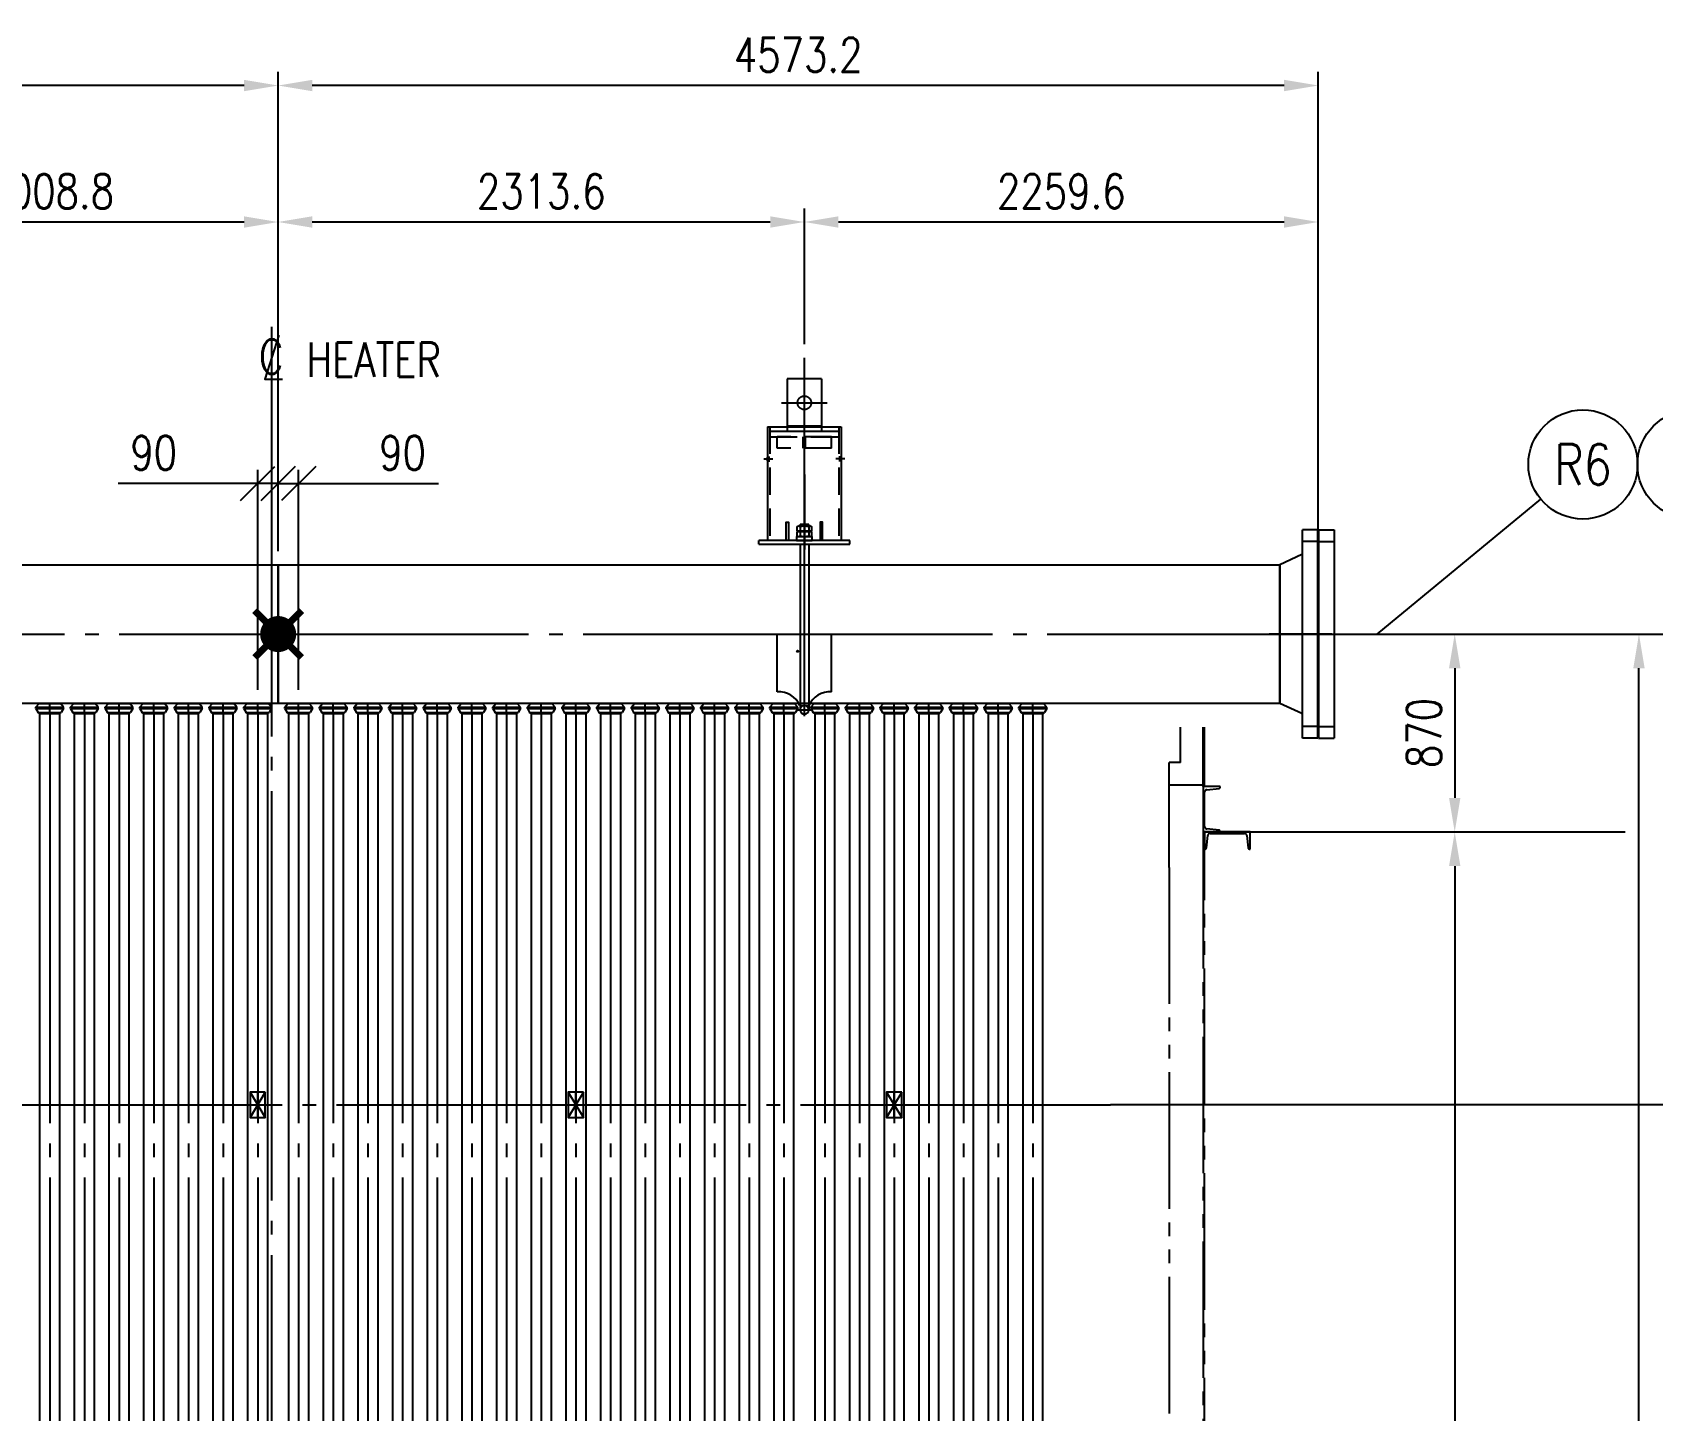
# Model space of a CAD drawing. Header units: millimetres. Extents: x 0 to 91981, y -132907 to 77676.
# Drawn here: x 7113 to 14236, y 17261 to 23319 of the extents above; entities that cross this region are included whole.
import ezdxf
from ezdxf.enums import TextEntityAlignment as Align

# ---------------------------------------------------------------- set-up
doc = ezdxf.new("R2010")
doc.units = ezdxf.units.MM
doc.header["$LTSCALE"] = 60
for name, pattern in [('CENTER', [7, 4, -1, 1, -1]), ('JNK-CENTER', [34, 30, -1.5, 1, -1.5]), ('JNK-HIDDEN', [3, 2, -1]), ('JNK-PHANTOM', [15, 10, -1, 1, -1, 1, -1]), ('PHA', [30, 20, -2, 2, -2, 2, -2])]:
    doc.linetypes.add(name, pattern=pattern)
for name, color, linetype in [('CEN-R', 1, 'JNK-CENTER'), ('CENTER-R', 1, 'CENTER'), ('CON-C', 4, 'Continuous'), ('CON-G', 3, 'Continuous'), ('CON-R', 1, 'Continuous'), ('CON-W', 7, 'Continuous'), ('CON-Y', 2, 'Continuous'), ('Dim-W', 7, 'Continuous'), ('HID-Y', 2, 'JNK-HIDDEN'), ('MIS-B', 5, 'Continuous'), ('PAN-W', 6, 'PHA'), ('PHA-M', 6, 'JNK-PHANTOM')]:
    doc.layers.add(name, color=color, linetype=linetype)
doc.layers.add('CONT-G', color=3, linetype='Continuous', lineweight=25)
doc.styles.add('SIMPLEX', font='simplex.shx', dxfattribs={"width": 0.8})
doc.dimstyles.new('DIM60', dxfattribs={"dimscale": 60, "dimtxt": 2.5, "dimasz": 2.5, "dimexe": 1, "dimexo": 1, "dimgap": 1, "dimtad": 1, "dimdsep": 46, "dimtxsty": 'SIMPLEX', "dimcen": 0, "dimclrd": 256, "dimclre": 256, "dimclrt": 2, "dimadec": 1, "dimazin": 2, "dimtfac": 1, "dimtix": 1, "dimtmove": 2, "dimatfit": 2, "dimfxl": 1, "dimarcsym": 1})
doc.dimstyles.new('DIM_60', dxfattribs={"dimscale": 60, "dimtxt": 2.5, "dimasz": 2.5, "dimexe": 1, "dimexo": 1, "dimgap": 1, "dimtad": 1, "dimdec": 4, "dimdsep": 46, "dimtxsty": 'SIMPLEX', "dimcen": 2.5, "dimclrd": 7, "dimclre": 7, "dimclrt": 2, "dimadec": 4, "dimazin": 2, "dimtfac": 1, "dimtdec": 4, "dimtmove": 0, "dimatfit": 2, "dimfxl": 0.18, "dimtolj": 1, "dimtzin": 0, "dimarcsym": 1})

# ---------------------------------------------------------------- blocks, each defined once
blk = doc.blocks.new('*D87')
at = {"layer": 'CON-R', "color": 7, "linetype": 'ByBlock', "lineweight": -2, "ltscale": 60, "transparency": 16777216}
for p, q in [((8193.1, 21039.1), (8193.1, 23145.8)), ((12616.3, 23085.8), (8343.1, 23085.8)), ((12766.3, 21080.5), (12766.3, 23145.8))]:
    blk.add_line(p, q, dxfattribs=at)
at = {"layer": 'CON-R', "color": 7, "ltscale": 60, "transparency": 16777216}
for points in [[(8343.1, 23110.8), (8343.1, 23060.8), (8193.1, 23085.8)], [(12616.3, 23110.8), (12616.3, 23060.8), (12766.3, 23085.8)]]:
    blk.add_solid(points, dxfattribs=at)
at = {"layer": 'DEFPOINTS', "color": 0, "ltscale": 60, "transparency": 16777216}
for p in [(8193.1, 23085.8), (12766.3, 21020.5), (8193.1, 20979.1)]:
    blk.add_point(p, dxfattribs=at)
at = {"layer": 'CON-R', "color": 2, "ltscale": 60, "transparency": 16777216, "insert": (10479.7, 23220.8), "char_height": 150, "attachment_point": 5, "style": 'SIMPLEX'}
blk.add_mtext('\\A1;4573.2', dxfattribs=at)
blk = doc.blocks.new('*D88')
at = {"layer": 'CON-R', "color": 7, "linetype": 'ByBlock', "lineweight": -2, "ltscale": 60, "transparency": 16777216}
for p, q in [((3564.3, 21039.2), (3564.3, 23145.8)), ((8043.1, 23085.8), (3714.3, 23085.8)), ((8193.1, 21039.1), (8193.1, 23145.8))]:
    blk.add_line(p, q, dxfattribs=at)
at = {"layer": 'CON-R', "color": 7, "ltscale": 60, "transparency": 16777216}
for points in [[(3714.3, 23110.8), (3714.3, 23060.8), (3564.3, 23085.8)], [(8043.1, 23110.8), (8043.1, 23060.8), (8193.1, 23085.8)]]:
    blk.add_solid(points, dxfattribs=at)
at = {"layer": 'DEFPOINTS', "color": 0, "ltscale": 60, "transparency": 16777216}
for p in [(3564.3, 23085.8), (3564.3, 20979.2), (8193.1, 20979.1)]:
    blk.add_point(p, dxfattribs=at)
at = {"layer": 'CON-R', "color": 2, "ltscale": 60, "transparency": 16777216, "insert": (5878.7, 23220.8), "char_height": 150, "attachment_point": 5, "style": 'SIMPLEX'}
blk.add_mtext('\\A1;4628.8', dxfattribs=at)
blk = doc.blocks.new('24-300F-BL')
at = {"layer": 'CEN-R'}
for p, q in [((-406.4, 171.3), (-406.4, 95.3)), ((0, 168.3), (0, -47.6)), ((406.4, 171.3), (406.4, 95.3))]:
    blk.add_line(p, q, dxfattribs=at)
at = {"layer": 'CON-G'}
for p, q in [((-457.5, 166.7), (-457.5, 98.3)), ((-457.5, 166.7), (457.5, 166.7)), ((-346.1, 168.3), (-346.1, 166.7)), ((-346.1, 168.3), (346.1, 168.3)), ((346.1, 168.3), (346.1, 166.7)), ((457.5, 166.7), (457.5, 98.3)), ((-457.5, 98.3), (457.5, 98.3))]:
    blk.add_line(p, q, dxfattribs=at)
blk = doc.blocks.new('WELDOLET-3')
at = {"layer": 'CEN-R'}
blk.add_line((0, 0), (0, -44.5), dxfattribs=at)
at = {"layer": 'CONT-G'}
for p, q in [((-44.5, 0), (-51, -5)), ((-44.5, 0), (44.4, 0)), ((44.4, 0), (51, -5)), ((-61.1, -22.5), (-51, -5)), ((-61.1, -22.5), (-61.1, -27.5)), ((-61.1, -22.5), (61.1, -22.5)), ((-61.1, -27.5), (-46.8, -44.5)), ((-61.1, -27.5), (61.1, -27.5)), ((-51, -5), (51, -5)), ((-46.8, -44.5), (46.9, -44.5)), ((61.1, -27.5), (46.9, -44.5)), ((61.1, -22.5), (51, -5)), ((61.1, -22.5), (61.1, -27.5))]:
    blk.add_line(p, q, dxfattribs=at)
blk = doc.blocks.new('*D89')
at = {"layer": 'CON-R', "color": 7, "linetype": 'ByBlock', "lineweight": -2, "ltscale": 60, "transparency": 16777216}
for p, q in [((10506.7, 21948.5), (10506.7, 22545.8)), ((12766.3, 21080.5), (12766.3, 22545.8)), ((12616.3, 22485.8), (10656.7, 22485.8))]:
    blk.add_line(p, q, dxfattribs=at)
at = {"layer": 'CON-R', "color": 7, "ltscale": 60, "transparency": 16777216}
for points in [[(10656.7, 22510.8), (10656.7, 22460.8), (10506.7, 22485.8)], [(12616.3, 22510.8), (12616.3, 22460.8), (12766.3, 22485.8)]]:
    blk.add_solid(points, dxfattribs=at)
at = {"layer": 'DEFPOINTS', "color": 0, "ltscale": 60, "transparency": 16777216}
for p in [(10506.7, 22485.8), (10506.7, 21888.5), (12766.3, 21020.5)]:
    blk.add_point(p, dxfattribs=at)
at = {"layer": 'CON-R', "color": 2, "ltscale": 60, "transparency": 16777216, "insert": (11636.5, 22620.8), "char_height": 150, "attachment_point": 5, "style": 'SIMPLEX'}
blk.add_mtext('\\A1;2259.6', dxfattribs=at)
blk = doc.blocks.new('*D90')
at = {"layer": 'CON-R', "color": 7, "linetype": 'ByBlock', "lineweight": -2, "ltscale": 60, "transparency": 16777216}
for p, q in [((8193.1, 21039.1), (8193.1, 22545.8)), ((10506.7, 21948.5), (10506.7, 22545.8)), ((10356.7, 22485.8), (8343.1, 22485.8))]:
    blk.add_line(p, q, dxfattribs=at)
at = {"layer": 'CON-R', "color": 7, "ltscale": 60, "transparency": 16777216}
for points in [[(8343.1, 22510.8), (8343.1, 22460.8), (8193.1, 22485.8)], [(10356.7, 22510.8), (10356.7, 22460.8), (10506.7, 22485.8)]]:
    blk.add_solid(points, dxfattribs=at)
at = {"layer": 'DEFPOINTS', "color": 0, "ltscale": 60, "transparency": 16777216}
for p in [(8193.1, 22485.8), (10506.7, 21888.5), (8193.1, 20979.1)]:
    blk.add_point(p, dxfattribs=at)
at = {"layer": 'CON-R', "color": 2, "ltscale": 60, "transparency": 16777216, "insert": (9349.9, 22620.8), "char_height": 150, "attachment_point": 5, "style": 'SIMPLEX'}
blk.add_mtext('\\A1;2313.6', dxfattribs=at)
blk = doc.blocks.new('*D91')
at = {"layer": 'CON-R', "color": 7, "linetype": 'ByBlock', "lineweight": -2, "ltscale": 60, "transparency": 16777216}
for p, q in [((6184.3, 21948.5), (6184.3, 22545.8)), ((8193.1, 21039.1), (8193.1, 22545.8)), ((8043.1, 22485.8), (6334.3, 22485.8))]:
    blk.add_line(p, q, dxfattribs=at)
at = {"layer": 'CON-R', "color": 7, "ltscale": 60, "transparency": 16777216}
for points in [[(6334.3, 22510.8), (6334.3, 22460.8), (6184.3, 22485.8)], [(8043.1, 22510.8), (8043.1, 22460.8), (8193.1, 22485.8)]]:
    blk.add_solid(points, dxfattribs=at)
at = {"layer": 'DEFPOINTS', "color": 0, "ltscale": 60, "transparency": 16777216}
for p in [(6184.3, 22485.8), (6184.3, 21888.5), (8193.1, 20979.1)]:
    blk.add_point(p, dxfattribs=at)
at = {"layer": 'CON-R', "color": 2, "ltscale": 60, "transparency": 16777216, "insert": (7188.7, 22620.8), "char_height": 150, "attachment_point": 5, "style": 'SIMPLEX'}
blk.add_mtext('\\A1;2008.8', dxfattribs=at)
blk = doc.blocks.new('*D97')
at = {"layer": 'DEFPOINTS', "color": 0, "ltscale": 60, "transparency": 16777216}
for p in [(12916.3, 20674.4), (12335.3, 19804.4), (13366.3, 19804.4)]:
    blk.add_point(p, dxfattribs=at)
at = {"layer": 'Dim-W', "color": 7, "linetype": 'ByBlock', "lineweight": -2, "ltscale": 60, "transparency": 16777216}
for p, q in [((12976.3, 20674.4), (13426.3, 20674.4)), ((13366.3, 20524.4), (13366.3, 19954.4)), ((12395.3, 19804.4), (13426.3, 19804.4))]:
    blk.add_line(p, q, dxfattribs=at)
at = {"layer": 'Dim-W', "color": 7, "ltscale": 60, "transparency": 16777216}
for points in [[(13341.3, 20524.4), (13391.3, 20524.4), (13366.3, 20674.4)], [(13341.3, 19954.4), (13391.3, 19954.4), (13366.3, 19804.4)]]:
    blk.add_solid(points, dxfattribs=at)
at = {"layer": 'Dim-W', "color": 2, "ltscale": 60, "transparency": 16777216, "insert": (13231.3, 20239.4), "char_height": 150, "attachment_point": 5, "rotation": 90, "style": 'SIMPLEX'}
blk.add_mtext('\\A1;870', dxfattribs=at)
blk = doc.blocks.new('*D98')
at = {"layer": 'DEFPOINTS', "color": 0, "ltscale": 60, "transparency": 16777216}
for p in [(12335.3, 19804.4), (12266.3, 4204.4), (13366.3, 4204.4)]:
    blk.add_point(p, dxfattribs=at)
at = {"layer": 'Dim-W', "color": 7, "linetype": 'ByBlock', "lineweight": -2, "ltscale": 60, "transparency": 16777216}
for p, q in [((12395.3, 19804.4), (13426.3, 19804.4)), ((13366.3, 19654.4), (13366.3, 4354.4)), ((12326.3, 4204.4), (13426.3, 4204.4))]:
    blk.add_line(p, q, dxfattribs=at)
at = {"layer": 'Dim-W', "color": 7, "ltscale": 60, "transparency": 16777216}
for points in [[(13341.3, 19654.4), (13391.3, 19654.4), (13366.3, 19804.4)], [(13341.3, 4354.4), (13391.3, 4354.4), (13366.3, 4204.4)]]:
    blk.add_solid(points, dxfattribs=at)
at = {"layer": 'Dim-W', "color": 2, "ltscale": 60, "transparency": 16777216, "insert": (13231.3, 12004.4), "char_height": 150, "attachment_point": 5, "rotation": 90, "style": 'SIMPLEX'}
blk.add_mtext('\\A1;15600', dxfattribs=at)
blk = doc.blocks.new('*D99')
at = {"layer": 'DEFPOINTS', "color": 0, "transparency": 16777216}
for p in [(12916.3, 20674.4), (14176.4, 20674.4), (12266.3, 4204.4)]:
    blk.add_point(p, dxfattribs=at)
at = {"layer": 'Dim-W', "color": 7, "linetype": 'ByBlock', "lineweight": -2, "transparency": 16777216}
for p, q in [((12976.3, 20674.4), (14236.4, 20674.4)), ((14176.4, 4354.4), (14176.4, 20524.4)), ((12326.3, 4204.4), (14236.4, 4204.4))]:
    blk.add_line(p, q, dxfattribs=at)
at = {"layer": 'Dim-W', "color": 7, "transparency": 16777216}
for points in [[(14151.4, 20524.4), (14201.4, 20524.4), (14176.4, 20674.4)], [(14151.4, 4354.4), (14201.4, 4354.4), (14176.4, 4204.4)]]:
    blk.add_solid(points, dxfattribs=at)
at = {"layer": 'Dim-W', "color": 2, "transparency": 16777216, "insert": (14041.4, 12439.4), "char_height": 150, "attachment_point": 5, "rotation": 90, "style": 'SIMPLEX'}
blk.add_mtext('\\A1;16470', dxfattribs=at)
blk = doc.blocks.new('_Oblique')
at = {"color": 0, "linetype": 'ByBlock', "lineweight": -2}
blk.add_line((-0.5, -0.5), (0.5, 0.5), dxfattribs=at)
blk = doc.blocks.new('*D105')
at = {"layer": 'DEFPOINTS', "color": 0, "transparency": 16777216}
for p in [(8103.1, 21336), (8193.1, 20979.2), (8103.1, 20369.6)]:
    blk.add_point(p, dxfattribs=at)
at = {"layer": 'Dim-W', "linetype": 'ByBlock', "lineweight": -2, "transparency": 16777216}
for p, q in [((8103.1, 20429.6), (8103.1, 21396)), ((8193.1, 21039.2), (8193.1, 21396)), ((8103.1, 21336), (7488.9, 21336)), ((8193.1, 21336), (8103.1, 21336)), ((8193.1, 21336), (8343.1, 21336))]:
    blk.add_line(p, q, dxfattribs=at)
at = {"layer": 'Dim-W', "lineweight": -2, "transparency": 16777216, "xscale": 150, "yscale": 150, "zscale": 150}
blk.add_blockref('_Oblique', (8103.1, 21336), dxfattribs=at)
at = {"layer": 'Dim-W', "lineweight": -2, "transparency": 16777216, "xscale": 150, "yscale": 150, "zscale": 150, "rotation": 180}
blk.add_blockref('_Oblique', (8193.1, 21336), dxfattribs=at)
at = {"layer": 'Dim-W', "color": 2, "transparency": 16777216, "insert": (7646, 21471), "char_height": 150, "attachment_point": 5, "style": 'SIMPLEX'}
blk.add_mtext('90', dxfattribs=at)
blk = doc.blocks.new('*D106')
at = {"layer": 'DEFPOINTS', "color": 0, "transparency": 16777216}
for p in [(8283.1, 21336), (8193.1, 20979.2), (8283.1, 20369.6)]:
    blk.add_point(p, dxfattribs=at)
at = {"layer": 'Dim-W', "linetype": 'ByBlock', "lineweight": -2, "transparency": 16777216}
for p, q in [((8193.1, 21039.2), (8193.1, 21396)), ((8283.1, 20429.6), (8283.1, 21396)), ((8193.1, 21336), (8043.1, 21336)), ((8193.1, 21336), (8283.1, 21336)), ((8283.1, 21336), (8897.4, 21336))]:
    blk.add_line(p, q, dxfattribs=at)
at = {"layer": 'Dim-W', "lineweight": -2, "transparency": 16777216, "xscale": 150, "yscale": 150, "zscale": 150}
blk.add_blockref('_Oblique', (8193.1, 21336), dxfattribs=at)
at = {"layer": 'Dim-W', "lineweight": -2, "transparency": 16777216, "xscale": 150, "yscale": 150, "zscale": 150, "rotation": 180}
blk.add_blockref('_Oblique', (8283.1, 21336), dxfattribs=at)
at = {"layer": 'Dim-W', "color": 2, "transparency": 16777216, "insert": (8740.3, 21471), "char_height": 150, "attachment_point": 5, "style": 'SIMPLEX'}
blk.add_mtext('90', dxfattribs=at)
blk = doc.blocks.new('piec-tag')
at = {"layer": 'CON-Y'}
blk.add_circle((0, 0), 4, dxfattribs=at)
at = {"layer": 'CON-G', "style": 'SIMPLEX', "width": 0.8}
blk.add_attdef('P.N', text='', height=3, dxfattribs=at).set_placement((0, 0), align=Align.MIDDLE)
at = {"layer": 'CON-G', "style": 'SIMPLEX', "width": 0.8, "flags": 1}
blk.add_attdef('BOM', (4.48, -3.74), '', height=2.5, dxfattribs=at)
blk = doc.blocks.new('cl-mark')
at = {"layer": 'CON-Y'}
blk.add_lwpolyline([(0.51, 1.61), (-0.51, -1.62), (0.79, -1.62)], dxfattribs=at)
at = {"style": 'SIMPLEX', "width": 0.8}
blk.add_attdef('EQUIP-NAME', (2.54, -1.45), '', height=2.5, dxfattribs=at)
at = {"layer": 'CON-Y', "style": 'SIMPLEX', "width": 0.8}
blk.add_text('C', height=2.5, dxfattribs=at).set_placement((-0.05, 0.02), align=Align.MIDDLE)
blk = doc.blocks.new('U-BEND NUTS')
at = {"layer": 'CENTER-R'}
blk.add_line((0, 232), (0, 0), dxfattribs=at)
at = {"layer": 'CON-W', "color": 3}
for p, q in [((75, 192), (-75, 192)), ((75, 120), (-75, 120)), ((75, 120), (-75, 120)), ((75, 48), (-75, 48)), ((57, 212), (-57, 212)), ((-57, 192), (-57, 212)), ((-57, 185), (-57, 127)), ((-57, 113), (-57, 55)), ((57, 192), (57, 212)), ((57, 185), (57, 127)), ((57, 113), (57, 55))]:
    blk.add_line(p, q, dxfattribs=at)
blk.add_lwpolyline([(105, 0), (105, 48), (-105, 48), (-105, 0)], close=True, dxfattribs=at)
for points in [[(-93, 185, -0.372659), (-57, 185, -0.117627), (57, 185, -0.372659), (93, 185), (93, 127, -0.372659), (57, 127, -0.117627), (-57, 127, -0.372659), (-93, 127)], [(-93, 113, -0.372659), (-57, 113, -0.117627), (57, 113, -0.372659), (93, 113), (93, 55, -0.372659), (57, 55, -0.117627), (-57, 55, -0.372659), (-93, 55)]]:
    blk.add_lwpolyline(points, format="xyb", close=True, dxfattribs=at)

msp = doc.modelspace()

# ---------------------------------------------------------------- linework, layer by layer
msp.add_line((13426.33731, 19804.43929), (14116.36207, 19804.43929))
at = {"layer": 'CEN-R'}
for p, q in [((8165.33731, 3904.43929), (8165.33731, 22092.44929)), ((10506.7373, 20314.11929), (10506.7373, 21888.45817)), ((10406.73731, 21691.01284), (10606.73731, 21691.01284)), ((10328.60774, 21444.49624, 684.91181), (10368.03128, 21444.49624, 684.91181)), ((10684.86687, 21444.49624, 684.91181), (10645.44333, 21444.49624, 684.91181)), ((10506.7373, 21375.47463), (10506.7373, 21046.8042)), ((12769.33731, 21080.83929), (12693.33731, 21080.83929)), ((3414.33731, 20674.43929), (12798.03731, 20674.43929)), ((12826.05314, 20674.43929), (12550.42169, 20674.43929)), ((10471.7373, 20598.72723), (10481.7373, 20598.72723)), ((10476.7373, 20603.72723), (10476.7373, 20593.72723)), ((7188.73731, 20325.18929), (7188.73731, 7436.43929)), ((7341.13731, 20325.18929), (7341.13731, 7436.43929)), ((7493.53731, 20325.18929), (7493.53731, 7436.43929)), ((7645.93731, 20325.18929), (7645.93731, 7436.43929)), ((7798.33731, 20325.18929), (7798.33731, 7436.43929)), ((7950.73731, 20325.18929), (7950.73731, 7436.43929)), ((8103.13731, 20325.18929), (8103.13731, 7436.43929)), ((8283.13731, 20325.18929), (8283.13731, 7436.43929)), ((8435.53731, 20325.18929), (8435.53731, 7436.43929)), ((8587.93731, 20325.18929), (8587.93731, 7436.43929)), ((8740.33731, 20325.18929), (8740.33731, 7436.43929)), ((8892.73731, 20325.18929), (8892.73731, 7436.43929)), ((9045.13731, 20325.18929), (9045.13731, 7436.43929)), ((9197.53731, 20325.18929), (9197.53731, 7436.43929)), ((9349.93731, 20325.18929), (9349.93731, 7436.43929)), ((9502.33731, 20325.18929), (9502.33731, 7436.43929)), ((9654.73731, 20325.18929), (9654.73731, 7436.43929)), ((9807.13731, 20325.18929), (9807.13731, 7436.43929)), ((9959.53731, 20325.18929), (9959.53731, 7436.43929)), ((10111.93731, 20325.18929), (10111.93731, 7436.43929)), ((10264.33731, 20325.18929), (10264.33731, 7436.43929)), ((10416.73731, 20325.18929), (10416.73731, 7436.43929)), ((10477.18175, 20341.06929), (10536.29286, 20341.06929)), ((10596.73731, 20325.18929), (10596.73731, 7436.43929)), ((10749.13731, 20325.18929), (10749.13731, 7436.43929)), ((10901.53731, 20325.18929), (10901.53731, 7436.43929)), ((11053.93731, 20325.18929), (11053.93731, 7436.43929)), ((11206.33731, 20325.18929), (11206.33731, 7436.43929)), ((11358.73731, 20325.18929), (11358.73731, 7436.43929)), ((11511.13731, 20325.18929), (11511.13731, 7436.43929)), ((12769.33731, 20268.03929), (12693.33731, 20268.03929)), ((4370.33731, 18604.43853), (11853.28731, 18604.40073)), ((8103.13731, 18552.65257), (8103.13731, 18656.15257)), ((9502.33731, 18552.65257), (9502.33731, 18656.15257)), ((10901.53731, 18552.65257), (10901.53731, 18656.15257))]:
    msp.add_line(p, q, dxfattribs=at)
at = {"layer": 'CON-G'}
for p, q in [((12696.33731, 20216.93929), (12696.33731, 21131.93929)), ((12764.73731, 21131.93929), (12696.33731, 21131.93929)), ((12764.73731, 20216.93929), (12764.73731, 21131.93929)), ((10706.7373, 21086.01284), (10306.7373, 21086.01284)), ((10306.7373, 21070.01284), (10706.7373, 21070.01284)), ((10306.73731, 21070.01284), (10306.73731, 21086.01284)), ((10706.7373, 21070.01284), (10706.7373, 21086.01284)), ((12693.75649, 21024.07239), (12598.03731, 20979.23929)), ((12766.33731, 21020.53929), (12764.73731, 21020.53929)), ((12766.33731, 20328.33929), (12766.33731, 21020.53929)), ((12598.03731, 20369.63929), (12598.03731, 20979.23929)), ((12693.75649, 20324.80619), (12598.03731, 20369.63929)), ((12766.33731, 20328.33929), (12764.73731, 20328.33929)), ((12764.73731, 20216.93929), (12696.33731, 20216.93929))]:
    msp.add_line(p, q, dxfattribs=at)
for points in [[(10426.7373, 21086.01284), (10426.7373, 21166.01284), (10436.7373, 21166.01284), (10436.7373, 21086.01284)], [(10586.7373, 21086.01284), (10586.7373, 21166.01284), (10576.7373, 21166.01284), (10576.7373, 21086.01284)]]:
    msp.add_lwpolyline(points, dxfattribs=at)
for centre, start, end in [((12691.83731, 21028.14262), 295.244616685, 0), ((12691.83731, 20320.73596), 0, 64.755383315)]:
    msp.add_arc(centre, 4.5, start, end, dxfattribs=at)
at = {"layer": 'CON-W', "ltscale": 60}
msp.add_line((13026.05314, 20674.43929), (13745.00178, 21267.2277), dxfattribs=at)
at = {"layer": 'CON-W'}
for p, q in [((13871.36207, 20674.43929), (18734.16242, 20674.43929)), ((8069.70874, 18660.11686), (8136.56588, 18548.68828)), ((8136.56588, 18660.11686), (8069.70874, 18548.68828)), ((9468.90874, 18660.11686), (9535.76588, 18548.68828)), ((9535.76588, 18660.11686), (9468.90874, 18548.68828)), ((10868.10874, 18660.11686), (10934.96588, 18548.68828)), ((10934.96588, 18660.11686), (10868.10874, 18548.68828))]:
    msp.add_line(p, q, dxfattribs=at)
for points in [[(8296.55168, 20777.85366, 30, 30, 0), (8089.72295, 20571.02492, 48.75, 48.75, 0)], [(8089.72295, 20777.85366, 30, 30, 0), (8296.55168, 20571.02492, 45, 45, 0)]]:
    msp.add_lwpolyline(points, format="xyseb", dxfattribs=at)
at = {"layer": 'CON-W', "const_width": 90}
msp.add_lwpolyline([(8158.97819, 20674.43929, 1), (8227.29644, 20674.43929, 1)], format="xyb", close=True, dxfattribs=at)
at = {"layer": 'CON-W'}
for points in [[(8136.56588, 18660.11686), (8069.70874, 18660.11686), (8069.70874, 18548.68828), (8136.56588, 18548.68828)], [(9535.76588, 18660.11686), (9468.90874, 18660.11686), (9468.90874, 18548.68828), (9535.76588, 18548.68828)], [(10934.96588, 18660.11686), (10868.10874, 18660.11686), (10868.10874, 18548.68828), (10934.96588, 18548.68828)]]:
    msp.add_lwpolyline(points, close=True, dxfattribs=at)
at = {"layer": 'CON-W', "color": 3}
msp.add_arc((10506.7373, 20341.06929), 19, 180, 0, dxfattribs=at)
at = {"layer": 'CONT-G'}
for p, q in [((10344.78731, 21586.01284), (10344.7873, 21086.01284)), ((10344.7873, 21586.01284), (10668.6873, 21586.01284)), ((10668.68731, 21586.01284), (10668.6873, 21086.01284)), ((10487.7373, 21070.01284), (10487.7373, 20341.06922)), ((10525.7373, 21070.01284), (10525.7373, 20341.06929)), ((3564.33731, 20979.23929), (8193.13731, 20979.23929)), ((8193.13731, 20979.23929), (8193.13731, 20369.63929)), ((8193.13731, 20369.63929), (8193.13731, 20979.23929)), ((8193.13731, 20979.23929), (12598.03731, 20979.23929)), ((12598.03731, 20979.23929), (12598.03731, 20369.63929)), ((12598.03731, 20979.23929), (12598.03731, 20369.63929)), ((10387.7373, 20420.26024), (10387.7373, 20674.43929)), ((10387.7373, 20674.43929), (10625.7373, 20674.43929)), ((10625.7373, 20420.26024), (10625.7373, 20674.43929)), ((8193.13731, 20369.63929), (3564.33731, 20369.63929)), ((12598.03731, 20369.63929), (8193.13731, 20369.63929)), ((10487.7373, 20360.06929), (10486.7373, 20360.06929)), ((10525.7373, 20360.06929), (10526.7373, 20360.06929))]:
    msp.add_line(p, q, dxfattribs=at)
for points in [[(7144.28731, 20325.18929), (7144.28731, 7448.43929), (7233.18731, 7448.43929), (7233.18731, 20325.18929)], [(7296.68731, 20325.18929), (7296.68731, 7448.43929), (7385.58731, 7448.43929), (7385.58731, 20325.18929)], [(7449.08731, 20325.18929), (7449.08731, 7448.43929), (7537.98731, 7448.43929), (7537.98731, 20325.18929)], [(7601.48731, 20325.18929), (7601.48731, 7448.43929), (7690.38731, 7448.43929), (7690.38731, 20325.18929)], [(7753.88731, 20325.18929), (7753.88731, 7448.43929), (7842.78731, 7448.43929), (7842.78731, 20325.18929)], [(7906.28731, 20325.18929), (7906.28731, 7448.43929), (7995.18731, 7448.43929), (7995.18731, 20325.18929)], [(8058.68731, 20325.18929), (8058.68731, 7448.43929), (8147.58731, 7448.43929), (8147.58731, 20325.18929)], [(8238.68731, 20325.18929), (8238.68731, 7448.43929), (8327.58731, 7448.43929), (8327.58731, 20325.18929)], [(8391.08731, 20325.18929), (8391.08731, 7448.43929), (8479.98731, 7448.43929), (8479.98731, 20325.18929)], [(8543.48731, 20325.18929), (8543.48731, 7448.43929), (8632.38731, 7448.43929), (8632.38731, 20325.18929)], [(8695.88731, 20325.18929), (8695.88731, 7448.43929), (8784.78731, 7448.43929), (8784.78731, 20325.18929)], [(8848.28731, 20325.18929), (8848.28731, 7448.43929), (8937.18731, 7448.43929), (8937.18731, 20325.18929)], [(9000.68731, 20325.18929), (9000.68731, 7448.43929), (9089.58731, 7448.43929), (9089.58731, 20325.18929)], [(9153.08731, 20325.18929), (9153.08731, 7448.43929), (9241.98731, 7448.43929), (9241.98731, 20325.18929)], [(9305.48731, 20325.18929), (9305.48731, 7448.43929), (9394.38731, 7448.43929), (9394.38731, 20325.18929)], [(9457.88731, 20325.18929), (9457.88731, 7448.43929), (9546.78731, 7448.43929), (9546.78731, 20325.18929)], [(9610.28731, 20325.18929), (9610.28731, 7448.43929), (9699.18731, 7448.43929), (9699.18731, 20325.18929)], [(9762.68731, 20325.18929), (9762.68731, 7448.43929), (9851.58731, 7448.43929), (9851.58731, 20325.18929)], [(9915.08731, 20325.18929), (9915.08731, 7448.43929), (10003.98731, 7448.43929), (10003.98731, 20325.18929)], [(10067.48731, 20325.18929), (10067.48731, 7448.43929), (10156.38731, 7448.43929), (10156.38731, 20325.18929)], [(10219.88731, 20325.18929), (10219.88731, 7448.43929), (10308.78731, 7448.43929), (10308.78731, 20325.18929)], [(10372.28731, 20325.18929), (10372.28731, 7448.43929), (10461.18731, 7448.43929), (10461.18731, 20325.18929)], [(10552.28731, 20325.18929), (10552.28731, 7448.43929), (10641.18731, 7448.43929), (10641.18731, 20325.18929)], [(10704.68731, 20325.18929), (10704.68731, 7448.43929), (10793.58731, 7448.43929), (10793.58731, 20325.18929)], [(10857.08731, 20325.18929), (10857.08731, 7448.43929), (10945.98731, 7448.43929), (10945.98731, 20325.18929)], [(11009.48731, 20325.18929), (11009.48731, 7448.43929), (11098.38731, 7448.43929), (11098.38731, 20325.18929)], [(11161.88731, 20325.18929), (11161.88731, 7448.43929), (11250.78731, 7448.43929), (11250.78731, 20325.18929)], [(11314.28731, 20325.18929), (11314.28731, 7448.43929), (11403.18731, 7448.43929), (11403.18731, 20325.18929)], [(11466.68731, 20325.18929), (11466.68731, 7448.43929), (11555.58731, 7448.43929), (11555.58731, 20325.18929)]]:
    msp.add_lwpolyline(points, close=True, dxfattribs=at)
msp.add_circle((10476.7373, 20598.72723), 3, dxfattribs=at)
for centre, radius, start, end in [((10394.92598, 20320.57256), 99.94654, 23.277111001, 94.124575092), ((10618.54861, 20320.57258), 99.94652, 85.875416545, 156.72289732)]:
    msp.add_arc(centre, radius, start, end, dxfattribs=at)
at = {"layer": 'Dim-W'}
msp.add_line((23956.66957, 18604.43929), (11853.28731, 18604.40073), dxfattribs=at)
at = {"layer": 'HID-Y', "color": 2}
for p, q in [((10355.09731, 21586.01284), (10355.0973, 21086.01284)), ((10658.37731, 21586.01284), (10658.3773, 21086.01284)), ((10355.09731, 21566.01284), (10658.37731, 21566.01284)), ((10355.09731, 21542.01284), (10658.37731, 21542.01284)), ((10626.7373, 21542.01284), (10386.7373, 21542.01284)), ((10386.7373, 21492.01284), (10386.7373, 21542.01284)), ((10501.7373, 21492.01284), (10501.7373, 21542.01284)), ((10511.7373, 21492.01284), (10511.7373, 21542.01284)), ((10626.7373, 21492.01284), (10626.7373, 21542.01284)), ((10626.7373, 21492.01284), (10386.7373, 21492.01284))]:
    msp.add_line(p, q, dxfattribs=at)
at = {"layer": 'HID-Y'}
for p, q in [((10344.78731, 21452.49624, 684.91181), (10355.10831, 21452.49624, 684.91181)), ((10668.68731, 21452.49624, 684.91181), (10658.36631, 21452.49624, 684.91181)), ((10344.78731, 21436.49624, 684.91181), (10355.10831, 21436.49624, 684.91181)), ((10668.68731, 21436.49624, 684.91181), (10658.36631, 21436.49624, 684.91181)), ((10487.7373, 20360.06929), (10525.7373, 20360.06929))]:
    msp.add_line(p, q, dxfattribs=at)
msp.add_arc((10506.7373, 20341.06929), 19, 0, 180, dxfattribs=at)
at = {"layer": 'MIS-B'}
for p, q in [((10344.78731, 21436.49624), (10344.78731, 21452.49624)), ((10668.68731, 21436.49624), (10668.68731, 21452.49624))]:
    msp.add_line(p, q, dxfattribs=at)
at = {"layer": 'PAN-W'}
for p, q in [((10581.73731, 21796.01284), (10431.73731, 21796.01284)), ((10431.73731, 21796.01284), (10431.73731, 21566.01284)), ((10581.73731, 21796.01283), (10581.73731, 21566.01284)), ((10431.73731, 21590.01284), (10581.73731, 21590.01284)), ((10431.73731, 21566.01284), (10581.73731, 21566.01284))]:
    msp.add_line(p, q, dxfattribs=at)
msp.add_circle((10506.73731, 21691.01284), 30, dxfattribs=at)
at = {"layer": 'PHA-M', "ltscale": 60}
for p, q in [((12160.33731, 20110.43929), (12160.33731, 20265.63929)), ((12260.33731, 20004.43929), (12260.33731, 20265.63929)), ((12266.33731, 20004.43929), (12266.33731, 20265.63929)), ((12160.33731, 20110.43929), (12110.33731, 20110.43929)), ((12110.33731, 19648.46574), (12110.33731, 20110.43929)), ((12260.33731, 20010.43929), (12110.33731, 20010.43929))]:
    msp.add_line(p, q, dxfattribs=at)
at = {"layer": 'PHA-M'}
for p, q in [((12260.33731, 19804.43929), (12260.33731, 4204.43929)), ((12266.33731, 4204.43929), (12266.33731, 19804.43929)), ((12110.33731, 19648.46574), (12110.33731, 11548.46574))]:
    msp.add_line(p, q, dxfattribs=at)
at = {"layer": 'PHA-M', "ltscale": 60}
msp.add_lwpolyline([(12335.33731, 20004.43929), (12260.33731, 20004.43929), (12260.33731, 19804.43929), (12335.33731, 19804.43929), (12335.33731, 19807.26623, 0.383864035), (12330.41222, 19812.7361), (12276.2875, 19818.42483, -0.383864035), (12266.43731, 19829.36457), (12266.43731, 19979.514, -0.383864035), (12276.2875, 19990.45374), (12330.41222, 19996.14248, 0.383864035), (12335.33731, 20001.61235), (12335.33731, 20004.43929)], format="xyb", dxfattribs=at)
at = {"layer": 'PHA-M'}
msp.add_lwpolyline([(12466.33731, 19729.43929), (12466.33731, 19804.43929), (12266.33731, 19804.43929), (12266.33731, 19729.43929), (12269.16425, 19729.43929, 0.383864035), (12274.63412, 19734.36438), (12280.32286, 19788.4891, -0.383864035), (12291.2626, 19798.33929), (12441.41203, 19798.33929, -0.383864035), (12452.35177, 19788.4891), (12458.04051, 19734.36438, 0.383864035), (12463.51038, 19729.43929), (12466.33731, 19729.43929)], format="xyb", dxfattribs=at)

# ---------------------------------------------------------------- block references
at = {"xscale": 0.3333333333333333, "yscale": 0.3333333333333333, "zscale": 0.3333333333333333}
msp.add_blockref('U-BEND NUTS', (10506.7373, 21086.01284), dxfattribs=at)
at = {"layer": 'CON-C', "xscale": 60, "yscale": 60, "zscale": 60}
msp.add_blockref('cl-mark', (8165.33731, 21892.47259), dxfattribs=at).add_auto_attribs({'EQUIP-NAME': 'HEATER'})
at = {"layer": 'Dim-W', "xscale": 60, "yscale": 60, "zscale": 60}
for p, values in [((13930.17488, 21419.90685), {'P.N': 'R6'}), ((14410.17488, 21419.90685), {'P.N': 'R7'})]:
    msp.add_blockref('piec-tag', p, dxfattribs=at).add_auto_attribs(values)
at = {"layer": 'Dim-W', "xscale": -1}
for name, p, rotation in [('24-300F-BL', (12934.63731, 20674.43929), 90.00000000000064), ('WELDOLET-3', (7188.73731, 20325.18929), 180), ('WELDOLET-3', (7341.13731, 20325.18929), 180), ('WELDOLET-3', (7493.53731, 20325.18929), 180), ('WELDOLET-3', (7645.93731, 20325.18929), 180), ('WELDOLET-3', (7798.33731, 20325.18929), 180), ('WELDOLET-3', (7950.73731, 20325.18929), 180), ('WELDOLET-3', (8103.13731, 20325.18929), 180), ('WELDOLET-3', (8283.13731, 20325.18929), 180), ('WELDOLET-3', (8435.53731, 20325.18929), 180), ('WELDOLET-3', (8587.93731, 20325.18929), 180), ('WELDOLET-3', (8740.33731, 20325.18929), 180), ('WELDOLET-3', (8892.73731, 20325.18929), 180), ('WELDOLET-3', (9045.13731, 20325.18929), 180), ('WELDOLET-3', (9197.53731, 20325.18929), 180), ('WELDOLET-3', (9349.93731, 20325.18929), 180), ('WELDOLET-3', (9502.33731, 20325.18929), 180), ('WELDOLET-3', (9654.73731, 20325.18929), 180), ('WELDOLET-3', (9807.13731, 20325.18929), 180), ('WELDOLET-3', (9959.53731, 20325.18929), 180), ('WELDOLET-3', (10111.93731, 20325.18929), 180), ('WELDOLET-3', (10264.33731, 20325.18929), 180), ('WELDOLET-3', (10416.73731, 20325.18929), 180), ('WELDOLET-3', (10596.73731, 20325.18929), 180), ('WELDOLET-3', (10749.13731, 20325.18929), 180), ('WELDOLET-3', (10901.53731, 20325.18929), 180), ('WELDOLET-3', (11053.93731, 20325.18929), 180), ('WELDOLET-3', (11206.33731, 20325.18929), 180), ('WELDOLET-3', (11358.73731, 20325.18929), 180), ('WELDOLET-3', (11511.13731, 20325.18929), 180)]:
    msp.add_blockref(name, p, dxfattribs=dict(at, rotation=rotation))

# ---------------------------------------------------------------- dimensions: what is measured, and where the dimension line sits
at = {"layer": 'CON-R', "ltscale": 60}
for base, p1, p2, picture, middle in [((3564.33731, 23085.75929), (8193.13731, 20979.13929), (3564.33731, 20979.23929), '*D88', (5878.73731, 23220.75929)), ((8193.13731, 23085.75929), (12766.33731, 21020.53929), (8193.13731, 20979.13929), '*D87', (10479.73731, 23220.75929)), ((6184.33731, 22485.75929), (8193.13731, 20979.13929), (6184.33731, 21888.45817), '*D91', (7188.73731, 22620.75929)), ((8193.13731, 22485.75929), (10506.7373, 21888.45817), (8193.13731, 20979.13929), '*D90', (9349.93731, 22620.75929)), ((10506.7373, 22485.75929), (12766.33731, 21020.53929), (10506.7373, 21888.45817), '*D89', (11636.53731, 22620.75929))]:
    dim = msp.add_linear_dim(base=base, p1=p1, p2=p2, angle=180, dimstyle='DIM_60', dxfattribs=at)
    dim.commit()
    dim.dimension.update_dxf_attribs({"geometry": picture, "text_midpoint": middle})
at = {"layer": 'Dim-W'}
for base, p2, picture, middle in [((8103.13731, 21336.01282), (8103.13731, 20369.63929), '*D105', (7645.99446, 21336.01282)), ((8283.13731, 21336.01282), (8283.13731, 20369.63929), '*D106', (8740.28017, 21336.01282))]:
    dim = msp.add_linear_dim(base=base, p1=(8193.13731, 20979.23929), p2=p2, angle=180, dimstyle='DIM60', override={"dimblk1": 'Oblique', "dimblk2": 'Oblique', "dimsah": 1, "dimtmove": 0}, dxfattribs=at)
    dim.commit()
    dim.dimension.update_dxf_attribs({"geometry": picture, "text_midpoint": middle, "dimtype": 160})
dim = msp.add_linear_dim(base=(14176.36207, 20674.43929), p1=(12266.33731, 4204.43929), p2=(12916.33731, 20674.43929), angle=90, dimstyle='DIM_60', dxfattribs=at)
dim.commit()
dim.dimension.update_dxf_attribs({"geometry": '*D99', "text_midpoint": (14041.36207, 12439.43929)})
at = {"layer": 'Dim-W', "ltscale": 60}
for base, p1, p2, picture, middle in [((13366.33731, 19804.43929), (12916.33731, 20674.43929), (12335.33731, 19804.43929), '*D97', (13231.33731, 20239.43929)), ((13366.33731, 4204.43929), (12335.33731, 19804.43929), (12266.33731, 4204.43929), '*D98', (13231.33731, 12004.43929))]:
    dim = msp.add_linear_dim(base=base, p1=p1, p2=p2, angle=90, dimstyle='DIM_60', dxfattribs=at)
    dim.commit()
    dim.dimension.update_dxf_attribs({"geometry": picture, "text_midpoint": middle})

doc.saveas('drawing.dxf')
